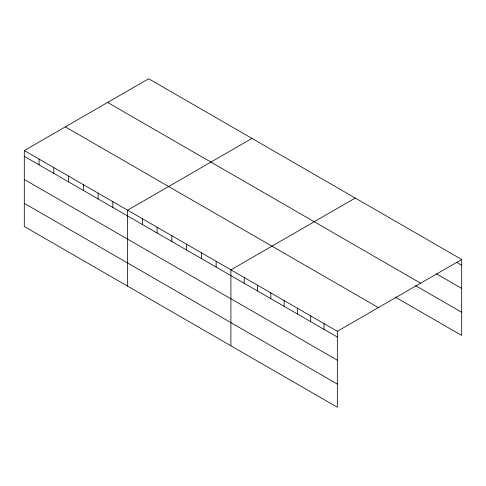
<?xml version="1.0" encoding="UTF-8"?>
<svg xmlns="http://www.w3.org/2000/svg" width="486" height="486" viewBox="0 0 486 486"><rect width="100%" height="100%" fill="white"/><g stroke="black" fill="none" stroke-linecap="round" stroke-linejoin="round"><path stroke-width="0.73" d="M395.179 297.031L461.7 335.437L461.7 259.494L148.661 78.762L24.3 150.563L24.3 226.506L337.339 407.238L337.339 331.294L24.3 150.563M251.967 138.407L127.599 210.207L127.599 286.151M355.266 198.045L230.905 269.845L230.905 345.789M337.339 331.294L461.7 259.494M456.633 262.325L461.7 265.253M436.361 273.782L461.7 288.411M107.625 102.455L420.657 283.186M415.451 285.574L461.7 312.273M65.343 126.87L378.375 307.602M24.3 156.322L337.339 337.053M24.3 179.486L337.339 360.211M24.3 203.348L337.339 384.074M324.034 323.615L324.034 329.374M310.73 315.93L310.73 321.689M297.426 308.252L297.426 314.011M284.122 300.567L284.122 306.332M270.817 292.888L270.817 298.647M257.513 285.209L257.513 290.968M244.209 277.524L244.209 283.283M216.149 261.328L216.149 267.087M201.386 252.805L201.386 258.564M186.63 244.288L186.63 250.047M171.874 235.765L171.874 241.524M157.118 227.248L157.118 233.007M142.362 218.724L142.362 224.483M112.843 201.684L112.843 207.443M98.087 193.167L98.087 198.926M83.331 184.644L83.331 190.403M68.575 176.126L68.575 181.886M53.812 167.603L53.812 173.362M39.056 159.086L39.056 164.845"/></g></svg>
